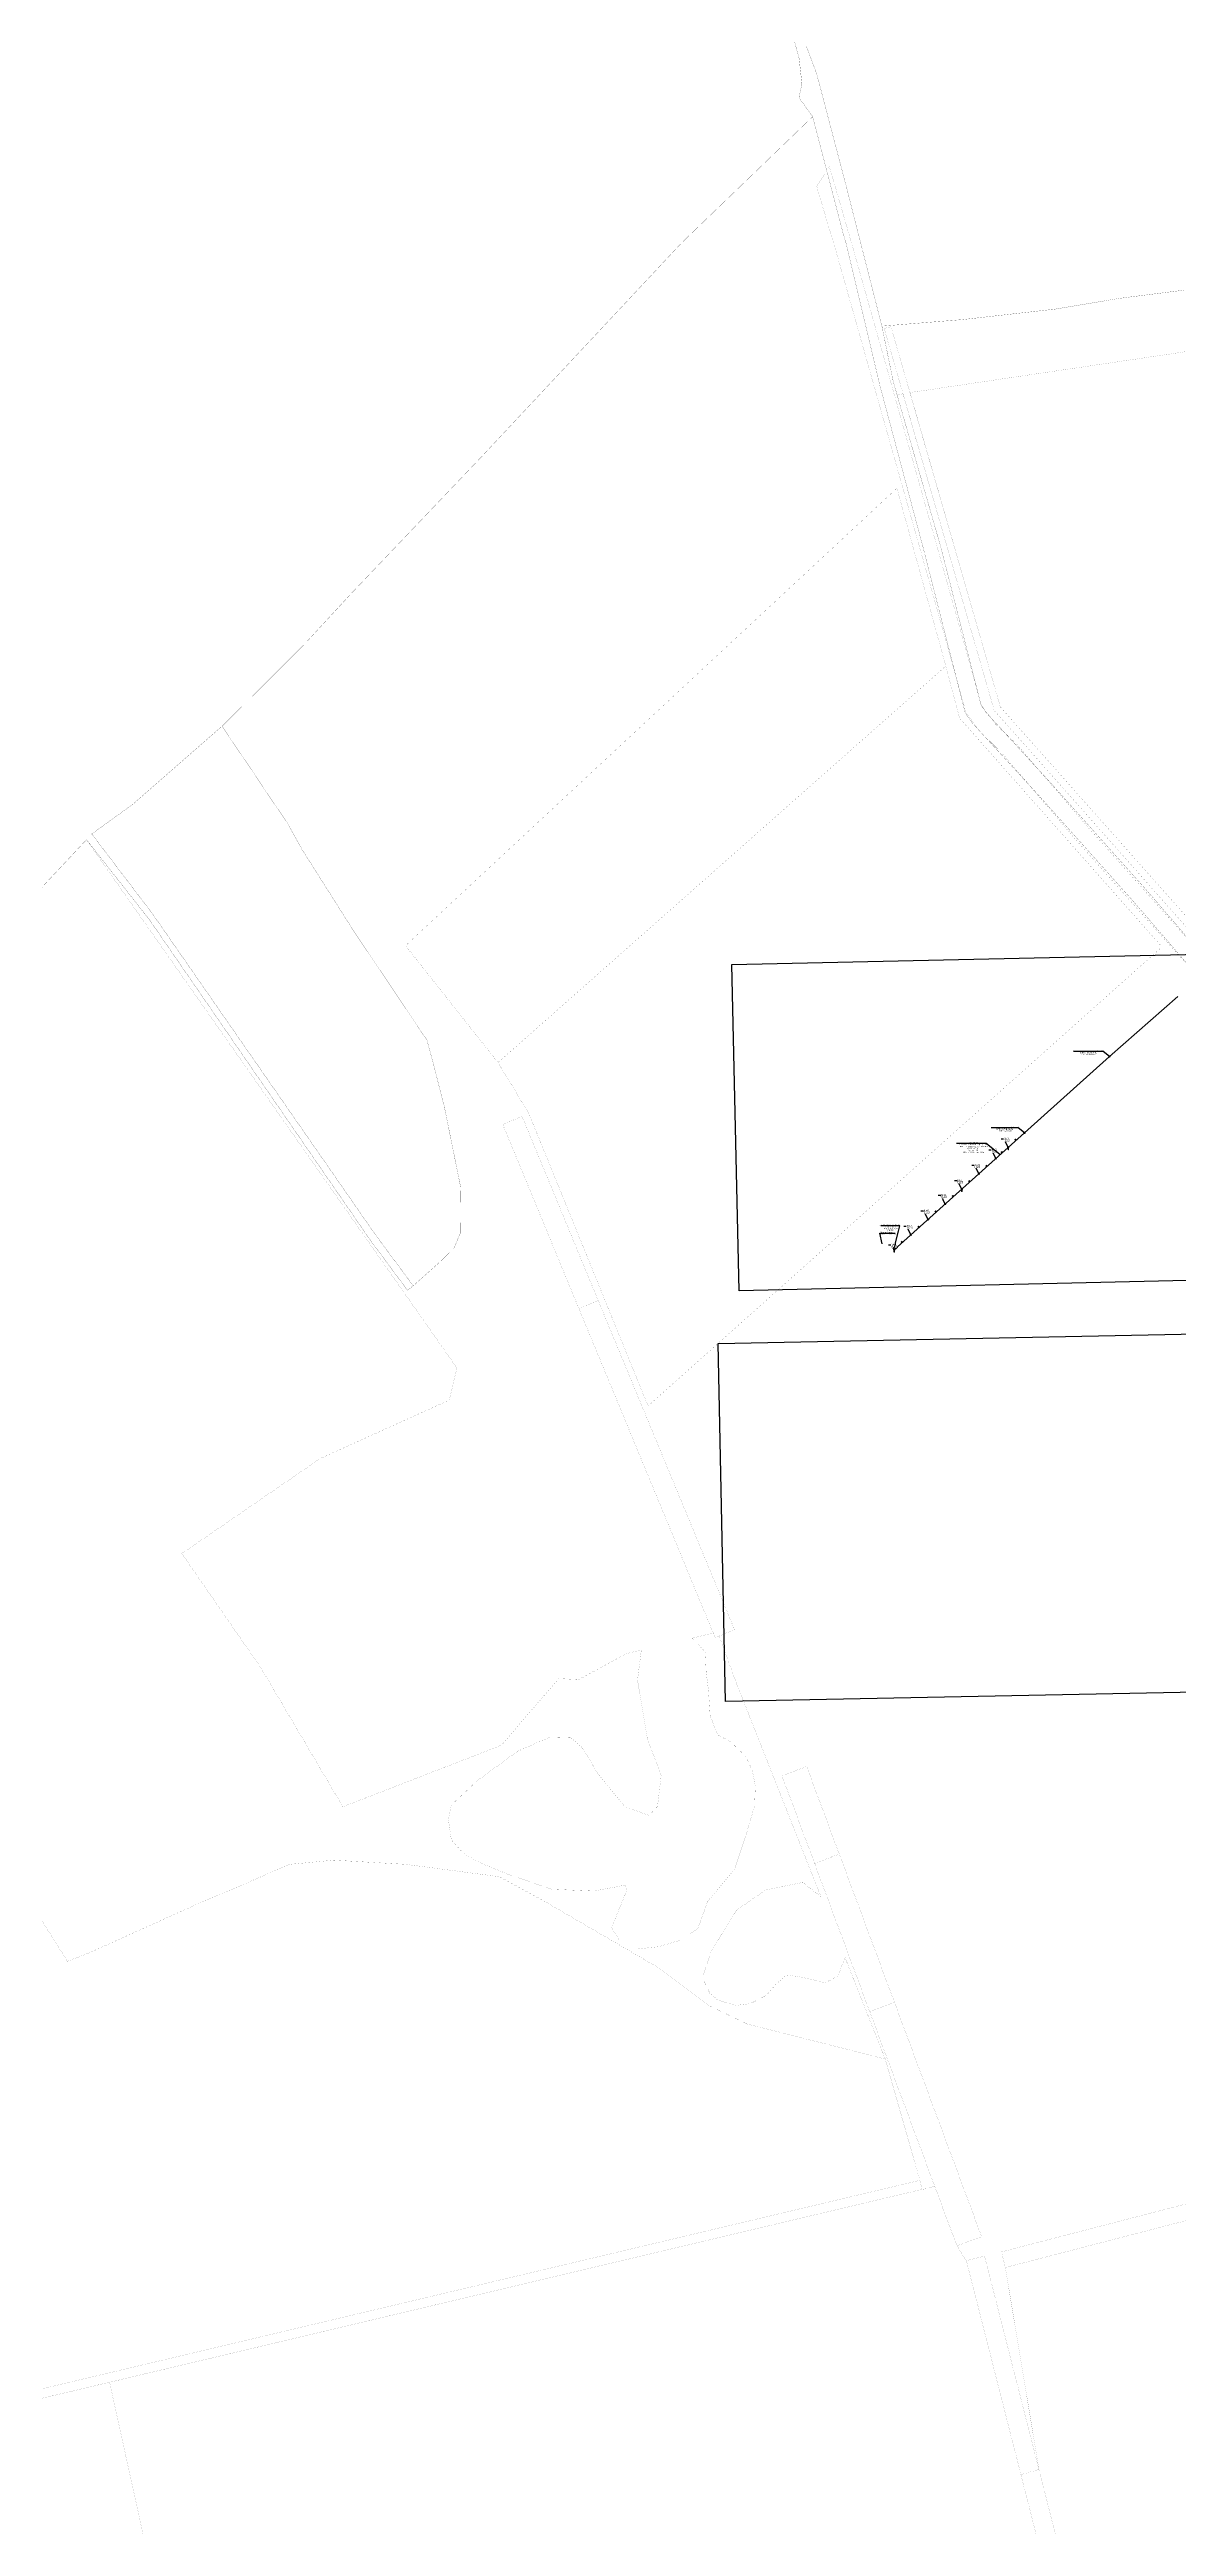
# Model space of a CAD drawing. Header units: millimetres. Extents: x 1265826 to 1360210, y 383897 to 506623.
# Drawn here: x 1349640 to 1350881, y 400058 to 402783 of the extents above; entities that cross this region are included whole.
import ezdxf
from ezdxf import colors
from ezdxf.entities.mleader import LeaderData, LeaderLine
from ezdxf.enums import TextEntityAlignment as Align
from ezdxf.math import Vec2, Vec3

# ---------------------------------------------------------------- set-up
doc = ezdxf.new("R2018")
doc.units = ezdxf.units.MM
for name, color, linetype in [('14', 7, 'Continuous'), ('Чертеж', 7, 'Continuous'), ('Электрика', 7, 'Continuous')]:
    doc.layers.add(name, color=color, linetype=linetype)
doc.layers.add('Выноски', color=7, linetype='Continuous', true_color=0x000000)
doc.layers.add('ЛЭП - непечатный слой', color=6, linetype='Continuous', plot=False)
doc.styles.get("Standard").update_dxf_attribs({"font": 'Arial.ttf'})
doc.styles.add('стиль1', font='Times New Roman.ttf', dxfattribs={"width": 0.9, "height": 1.25})
doc.dimstyles.new('М 1-1000', dxfattribs={"dimtxt": 1.5, "dimasz": 2.5, "dimexe": 1.25, "dimexo": 0.625, "dimtad": 1, "dimdec": 0, "dimtxsty": 'стиль1', "dimcen": 2.5, "dimse1": 1, "dimse2": 1, "dimsd1": 1, "dimsd2": 1, "dimclrt": 5, "dimaunit": 1, "dimadec": 3, "dimazin": 0, "dimtfac": 1, "dimtdec": 0, "dimtmove": 0, "dimatfit": 3, "dimfxl": 1.25, "dimtfill": 2, "dimtfillclr": 7, "dimarcsym": 0})
picture_1 = doc.add_image_def('image1.png', size_in_pixel=(1920, 1080))
picture_2 = doc.add_image_def('image2.png', size_in_pixel=(1693, 981))

# ---------------------------------------------------------------- blocks, each defined once
blk = doc.blocks.new('*D49')
at = {"layer": 'Defpoints', "color": 0, "linetype": 'ByBlock', "transparency": 16777216}
for p in [(1350569.2, 401462.4), (1350569.2, 401462.4), (1350587.4, 401478.7)]:
    blk.add_point(p, dxfattribs=at)
at = {"layer": 'Электрика', "color": 5, "linetype": 'ByBlock', "lineweight": 20, "transparency": 16777216, "insert": (1350577.1, 401471.1), "char_height": 1.25, "attachment_point": 5, "rotation": 41.9171, "style": 'стиль1', "bg_fill": 1, "box_fill_scale": 1.1, "bg_fill_color": 7, "bg_fill_true_color": 16777215, "bg_fill_transparency": 0}
blk.add_mtext('24', dxfattribs=at)
blk = doc.blocks.new('*U50')
at = {"color": 0, "ltscale": 100}
blk.add_line((0, 0), (2.6, 2.4), dxfattribs=at)
at = {"color": 0}
for points in [[(-3.1, 5.4), (-6.4, 5.4)], [(0, 0), (-3.1, 5.4)]]:
    blk.add_lwpolyline(points, dxfattribs=at)
for centre, radius in [((0, 0), 0.5), ((2.6, 2.4), 0.25)]:
    blk.add_circle(centre, radius, dxfattribs=at)
at = {"layer": 'ЛЭП - непечатный слой'}
blk.add_lwpolyline([(2.6, 2.4), (3.5, 3.2)], dxfattribs=at)
at = {"color": 0, "lineweight": 30, "flags": 104}
blk.add_attdef('SL_NUM', text='', height=1.25, dxfattribs=at).set_placement((-3.3, 5.7), align=Align.BOTTOM_RIGHT)
blk.add_attdef('SL_NAME', text='', height=1.25, dxfattribs=at).set_placement((-3.3, 5.1), align=Align.TOP_RIGHT)
blk = doc.blocks.new('*U48')
at = {"color": 0}
for points in [[(-4.5, 9.4), (-7.8, 9.4)], [(0, 0), (-4.5, 9.4)]]:
    blk.add_lwpolyline(points, dxfattribs=at)
blk.add_circle((0, 0), 0.5, dxfattribs=at)
at = {"color": 0, "lineweight": 30, "flags": 104}
blk.add_attdef('SL_NUM', text='', height=1.25, dxfattribs=at).set_placement((-4.7, 9.7), align=Align.BOTTOM_RIGHT)
blk.add_attdef('SL_NAME', text='', height=1.25, dxfattribs=at).set_placement((-4.7, 9.1), align=Align.TOP_RIGHT)
blk = doc.blocks.new('Пл_Заземление')
at = {"color": 0, "lineweight": 30}
for p, q in [((0, 0), (0, -1.3)), ((-0.7, -1.3), (0.7, -1.3)), ((0.5, -1.6), (-0.5, -1.6)), ((0.2, -1.9), (-0.2, -1.9))]:
    blk.add_line(p, q, dxfattribs=at)
blk = doc.blocks.new('*D51')
at = {"layer": 'Defpoints', "color": 0, "linetype": 'ByBlock', "transparency": 16777216}
for p in [(1350606.2, 401495.6), (1350587.4, 401478.7), (1350587.4, 401478.7)]:
    blk.add_point(p, dxfattribs=at)
at = {"layer": 'Электрика', "color": 5, "linetype": 'ByBlock', "lineweight": 20, "transparency": 16777216, "insert": (1350595.6, 401487.7), "char_height": 1.25, "attachment_point": 5, "rotation": 41.8773, "style": 'стиль1', "bg_fill": 1, "box_fill_scale": 1.1, "bg_fill_color": 7, "bg_fill_true_color": 16777215, "bg_fill_transparency": 0}
blk.add_mtext('25', dxfattribs=at)
blk = doc.blocks.new('*D52')
at = {"layer": 'Defpoints', "color": 0, "linetype": 'ByBlock', "transparency": 16777216}
for p in [(1350606.2, 401495.6), (1350606.2, 401495.5), (1350625, 401512.4)]:
    blk.add_point(p, dxfattribs=at)
at = {"layer": 'Электрика', "color": 5, "linetype": 'ByBlock', "lineweight": 20, "transparency": 16777216, "insert": (1350614.4, 401504.6), "char_height": 1.25, "attachment_point": 5, "rotation": 41.8773, "style": 'стиль1', "bg_fill": 1, "box_fill_scale": 1.1, "bg_fill_color": 7, "bg_fill_true_color": 16777215, "bg_fill_transparency": 0}
blk.add_mtext('25', dxfattribs=at)
blk = doc.blocks.new('*D53')
at = {"layer": 'Defpoints', "color": 0, "linetype": 'ByBlock', "transparency": 16777216}
for p in [(1350643.9, 401529.5), (1350625.1, 401512.6), (1350625.1, 401512.6)]:
    blk.add_point(p, dxfattribs=at)
at = {"layer": 'Электрика', "color": 5, "linetype": 'ByBlock', "lineweight": 20, "transparency": 16777216, "insert": (1350633.3, 401521.6), "char_height": 1.25, "attachment_point": 5, "rotation": 41.8773, "style": 'стиль1', "bg_fill": 1, "box_fill_scale": 1.1, "bg_fill_color": 7, "bg_fill_true_color": 16777215, "bg_fill_transparency": 0}
blk.add_mtext('25', dxfattribs=at)
blk = doc.blocks.new('*D54')
at = {"layer": 'Defpoints', "color": 0, "linetype": 'ByBlock', "transparency": 16777216}
for p in [(1350662, 401545.7), (1350643.2, 401528.9), (1350643.2, 401528.8)]:
    blk.add_point(p, dxfattribs=at)
at = {"layer": 'Электрика', "color": 5, "linetype": 'ByBlock', "lineweight": 20, "transparency": 16777216, "insert": (1350651.4, 401537.9), "char_height": 1.25, "attachment_point": 5, "rotation": 41.8773, "style": 'стиль1', "bg_fill": 1, "box_fill_scale": 1.1, "bg_fill_color": 7, "bg_fill_true_color": 16777215, "bg_fill_transparency": 0}
blk.add_mtext('25', dxfattribs=at)
blk = doc.blocks.new('*D55')
at = {"layer": 'Defpoints', "color": 0, "linetype": 'ByBlock', "transparency": 16777216}
for p in [(1350662, 401545.7), (1350662, 401545.7), (1350680.8, 401562.6)]:
    blk.add_point(p, dxfattribs=at)
at = {"layer": 'Электрика', "color": 5, "linetype": 'ByBlock', "lineweight": 20, "transparency": 16777216, "insert": (1350670.2, 401554.7), "char_height": 1.25, "attachment_point": 5, "rotation": 41.8773, "style": 'стиль1', "bg_fill": 1, "box_fill_scale": 1.1, "bg_fill_color": 7, "bg_fill_true_color": 16777215, "bg_fill_transparency": 0}
blk.add_mtext('25', dxfattribs=at)
blk = doc.blocks.new('*D56')
at = {"layer": 'Defpoints', "color": 0, "linetype": 'ByBlock', "transparency": 16777216}
for p in [(1350694.3, 401574.7), (1350680.8, 401562.6), (1350680.8, 401562.6)]:
    blk.add_point(p, dxfattribs=at)
at = {"layer": 'Электрика', "color": 5, "linetype": 'ByBlock', "lineweight": 20, "transparency": 16777216, "insert": (1350687.1, 401569.9), "char_height": 1.25, "attachment_point": 5, "rotation": 41.9497, "style": 'стиль1', "bg_fill": 1, "box_fill_scale": 1.1, "bg_fill_color": 7, "bg_fill_true_color": 16777215, "bg_fill_transparency": 0}
blk.add_mtext('18', dxfattribs=at)
blk = doc.blocks.new('*D57')
at = {"layer": 'Defpoints', "color": 0, "linetype": 'ByBlock', "transparency": 16777216}
for p in [(1350694.3, 401574.7), (1350694.3, 401574.7), (1350712.3, 401590.9)]:
    blk.add_point(p, dxfattribs=at)
at = {"layer": 'Электрика', "color": 5, "linetype": 'ByBlock', "lineweight": 20, "transparency": 16777216, "insert": (1350702.2, 401583.6), "char_height": 1.25, "attachment_point": 5, "rotation": 41.9208, "style": 'стиль1', "bg_fill": 1, "box_fill_scale": 1.1, "bg_fill_color": 7, "bg_fill_true_color": 16777215, "bg_fill_transparency": 0}
blk.add_mtext('24', dxfattribs=at)
blk = doc.blocks.new('_None')

msp = doc.modelspace()

# ---------------------------------------------------------------- linework, layer by layer
at = {"layer": '14', "color": 12, "const_width": 0.17, "flags": 128}
for points in [[(1350457.3, 402799.2), (1350464.4, 402773), (1350467.5, 402745.1)], [(1350961, 401725.1), (1350845.1, 401859.4), (1350740.4, 401976.6), (1350669.5, 402054), (1350664.6, 402061.1), (1350620.2, 402235.4), (1350568, 402417.1), (1350555.4, 402478.5), (1350514.2, 402640.1), (1350493.8, 402717.6), (1350486.2, 402746.9), (1350482.7, 402759.1), (1350472.4, 402786.5)], [(1350467.5, 402745.1), (1350464.2, 402730), (1350472.4, 402718.6), (1350479.3, 402709), (1350512.7, 402580.9), (1350516.1, 402569.3), (1350553.3, 402412.9), (1350601.9, 402230.5), (1350647, 402053.2), (1350654.6, 402042.1), (1350726.4, 401963.8), (1350830.8, 401846.9), (1350946.7, 401712.5)], [(1350946.7, 401712.5), (1350830.8, 401846.9), (1350726.4, 401963.8), (1350654.6, 402042.1), (1350647, 402053.2), (1350601.9, 402230.5), (1350553.3, 402412.9), (1350516.1, 402569.3), (1350512.7, 402580.9), (1350479.3, 402709), (1350334.9, 402569.8), (1350116.5, 402336.2), (1349970.8, 402183.1), (1349922.2, 402130.4), (1349869.5, 402077.6), (1349829.9, 402038.4), (1349902.1, 401931.1), (1349917.6, 401903.1), (1349972.6, 401816.2), (1350044.3, 401708.9), (1350055.1, 401693.2), (1350061.3, 401670.5), (1350074.4, 401619.2), (1350092.2, 401531.3), (1350091.9, 401508.6), (1350091.7, 401480.4), (1350085, 401464.1), (1350069.5, 401449), (1350040.1, 401422.7), (1350033.8, 401417.7), (1349992.7, 401473.2), (1349750.2, 401825.2), (1349680.8, 401913.5), (1348882.1, 401059)], [(1350887.6, 402518.1), (1350816.9, 402509.1), (1350745.8, 402497.2), (1350644.1, 402485.7), (1350555.4, 402478.5)], [(1350555.4, 402478.5), (1350568, 402417.1), (1350620.2, 402235.4), (1350664.6, 402061.1), (1350669.5, 402054), (1350740.4, 401976.6), (1350845.1, 401859.4), (1350961, 401725.1)], [(1349686.6, 401919.8), (1349753.3, 401832.1), (1349998.7, 401478.6), (1350040.1, 401422.7), (1350069.5, 401449), (1350085, 401464.1), (1350091.7, 401480.4), (1350091.9, 401508.6), (1350092.2, 401531.3), (1350074.4, 401619.2), (1350061.3, 401670.5), (1350055.1, 401693.2), (1350044.3, 401708.9), (1349972.6, 401816.2), (1349917.6, 401903.1), (1349902.1, 401931.1), (1349829.9, 402038.4), (1349731.2, 401952), (1349686.6, 401919.8)]]:
    msp.add_lwpolyline(points, dxfattribs=at)
at = {"layer": '14', "color": 7, "const_width": 0.08, "flags": 128}
for points in [[(1351174.7, 401486.6), (1350784.1, 401924.9), (1350702.9, 402019.3), (1350680.2, 402040.7), (1350664.6, 402061.8), (1350631.7, 402180.3), (1350524, 402563.2), (1350497.8, 402653.7), (1350483.7, 402632.4), (1350490.6, 402609), (1350505.6, 402558.7), (1350613.8, 402175.2), (1350647.9, 402053.6), (1350662.3, 402033.5), (1350687.9, 402008.2), (1350770.1, 401911.8), (1351160.8, 401473.5)], [(1351411.8, 402527.9), (1350586.3, 402405.4), (1350685.7, 402059.5), (1351341.8, 401319.6)], [(1351336, 401314.5), (1351341.8, 401319.6), (1350685.7, 402059.5), (1350565.4, 402477.9), (1350558, 402475.8), (1350678.9, 402055.7), (1351336, 401314.5)], [(1351336, 401314.5), (1350678.9, 402055.7), (1350578.6, 402404.1), (1350572.1, 402402.7)], [(1350572.1, 402402.7), (1350620.2, 402235.4), (1350641.1, 402153.2), (1350662.6, 402068.7), (1350664.6, 402061.8), (1350673.9, 402049.2), (1350691.1, 402030.4), (1350702.9, 402019.3), (1350727.1, 401991.2), (1350740.4, 401976.6), (1350845.1, 401859.4), (1350924.4, 401767.5)], [(1350031.6, 401796.9), (1350133.3, 401668.3), (1350625.7, 402104.5), (1350571.9, 402300.2), (1350031.6, 401796.9)], [(1350133.3, 401668.3), (1350167, 401612.8), (1350298.3, 401290.5), (1350863.4, 401795.5), (1350640.8, 402047.3), (1350625.7, 402104.5), (1350133.3, 401668.3)], [(1349572.5, 400817.6), (1349660, 400679.5), (1349684.9, 400689.3), (1349795.4, 400739.2), (1349904.5, 400786.2), (1349953, 400790.8), (1350004.1, 400787.8), (1350031.8, 400786.2), (1350134.8, 400772.6), (1350184.8, 400745.3), (1350266.1, 400697.9), (1350312, 400671.1), (1350366.5, 400630.2), (1350407.4, 400610.5), (1350559.1, 400572), (1350514.9, 400683.6), (1350507.1, 400663.4), (1350492.4, 400655.5), (1350479.9, 400659.2), (1350463.1, 400662.8), (1350450.6, 400664.4), (1350440.1, 400655.5), (1350428.1, 400641.9), (1350410.9, 400633), (1350394.7, 400630.9), (1350375.3, 400636.7), (1350366.4, 400644), (1350358.1, 400661.3), (1350366.9, 400688.5), (1350395.2, 400735.5), (1350427.6, 400758), (1350468.4, 400766.3), (1350488.4, 400750.5), (1350395.2, 400986.1), (1350376.5, 401037.4), (1350372.1, 401035.6), (1350370.1, 401040.6), (1350346.7, 401035.1), (1350352.6, 401029.5), (1350361.2, 401019.5), (1350362.2, 400997.7), (1350364.7, 400977.8), (1350366.6, 400949.7), (1350374.7, 400928.7), (1350388.8, 400921.2), (1350405.5, 400905.4), (1350412.9, 400889.6), (1350416.3, 400872.2), (1350415.4, 400850.5), (1350405.1, 400815.3), (1350393.8, 400781.5), (1350363.9, 400745.5), (1350353.1, 400715.8), (1350333.1, 400702.5), (1350310, 400695.6), (1350285.4, 400692.9), (1350266.8, 400702.2), (1350258.3, 400716.7), (1350274.8, 400757.4), (1350273.4, 400763.4), (1350238.8, 400756.8), (1350192.3, 400758.8), (1350171, 400766.1), (1350145.7, 400774.7), (1350112.8, 400788.2), (1350095.3, 400798.2), (1350082, 400813.1), (1350078.7, 400835.6), (1350082, 400851.4), (1350110.3, 400878), (1350154.4, 400910.4), (1350190.9, 400926.4), (1350212.9, 400925.7), (1350225.5, 400915.1), (1350244.1, 400884.5), (1350272.8, 400849.9), (1350299.4, 400839.9), (1350308.7, 400849.9), (1350312.7, 400883.8), (1350297.4, 400925), (1350286.7, 400988.9), (1350290.9, 401021.9), (1350274.6, 401018.1), (1350221.9, 400989.4), (1350200.1, 400990.6), (1350137, 400917.2), (1349962.7, 400849.5), (1349872.1, 401003.2), (1349785.6, 401128.1), (1349937.7, 401232.6), (1350079.8, 401297), (1350088.1, 401332.3), (1349680.8, 401913.5), (1348882.1, 401059)], [(1350222.3, 401397.6), (1350243.4, 401406.7), (1350159.8, 401609), (1350138.5, 401600.2), (1350222.3, 401397.6)], [(1350372.1, 401035.6), (1350393.4, 401044.4), (1350243.4, 401406.7), (1350222.3, 401397.6), (1350372.1, 401035.6)], [(1350481.5, 400787), (1350508.5, 400797.6), (1350472.7, 400893.8), (1350445.5, 400883.7), (1350481.5, 400787)], [(1349456, 400167.4), (1350597.2, 400438.5), (1350559.1, 400572), (1350407.4, 400610.5), (1350366.5, 400630.2), (1350312, 400671.1), (1350266.1, 400697.9), (1350184.8, 400745.3), (1350134.8, 400772.6), (1350031.8, 400786.2), (1350004.1, 400787.8), (1349953, 400790.8), (1349904.5, 400786.2), (1349795.4, 400739.2), (1349684.9, 400689.3), (1349660, 400679.5), (1349572.5, 400817.6)], [(1350542.1, 400624), (1350569.3, 400634.2), (1350508.5, 400797.6), (1350481.5, 400787), (1350542.1, 400624)], [(1350637.9, 400366.4), (1350665.1, 400376.5), (1350569.3, 400634.2), (1350542.1, 400624), (1350637.9, 400366.4)], [(1352951.4, 397920.5), (1352272.4, 400324.3), (1352094, 400387.2), (1351602.6, 400627), (1351617.4, 400601.6), (1351621.9, 400584.5), (1351184.9, 400470.9), (1350691.2, 400342.6)], [(1350691.2, 400342.6), (1351184.9, 400470.9), (1351180.4, 400488), (1350686.8, 400359.8), (1350691.2, 400342.6)], [(1349273.1, 400100.7), (1349458.7, 400157.6), (1350599.6, 400428.6), (1350597.2, 400438.5), (1349456, 400167.4), (1349270.1, 400110.5), (1349273.1, 400100.7)], [(1351136.5, 398379.6), (1351045.1, 398792.8), (1350840.1, 399597.3), (1350708.3, 400114.7), (1350648.3, 400350.2), (1350637.9, 400366.4), (1350613.4, 400432.3), (1350605.2, 400429.5), (1350599.6, 400428.6), (1349706.2, 400216.4), (1350031, 398741.9), (1350092.8, 398757.2), (1350094.7, 398749.7), (1349340.7, 398564), (1349338.9, 398571.5), (1349323.8, 398573.2), (1349323.9, 398563.9), (1349323.9, 398563.3), (1349324.1, 398543.4), (1349324.2, 398543.4), (1349334.2, 398448.7)], [(1350708.3, 400114.7), (1350728.1, 400120.4), (1350668.3, 400355.2), (1350648.3, 400350.2), (1350708.3, 400114.7)], [(1350691.2, 400342.6), (1350728.1, 400120.4), (1350860.1, 399602.4), (1351065.1, 398797.9), (1351045.1, 398792.8), (1351221.8, 398070.9)], [(1349338.9, 398571.5), (1350031, 398741.9), (1349706.2, 400216.4), (1349458.7, 400157.6)], [(1350840.1, 399597.3), (1350860.1, 399602.4), (1350728.1, 400120.4), (1350708.3, 400114.7), (1350840.1, 399597.3)]]:
    msp.add_lwpolyline(points, dxfattribs=at)
at = {"layer": 'Электрика', "lineweight": 20}
for points in [[(1350805.7, 401674.8), (1350880.7, 401740.9)], [(1350805.7, 401674.8), (1350712.1, 401590.8)]]:
    msp.add_lwpolyline(points, dxfattribs=at)
at = {"layer": 'Электрика'}
msp.add_lwpolyline([(1350712.1, 401590.8), (1350568.9, 401462.1)], dxfattribs=at)

# ---------------------------------------------------------------- block references
ref = msp.add_blockref('*U48', (1350680.8, 401562.6), dxfattribs=at)
lines = msp.add_mtext('\\W0.9000;№2', dxfattribs={"layer": '0', "color": 0, "insert": (1350676.1, 401573.6), "char_height": 2.5, "attachment_point": 1, "bg_fill": 3, "box_fill_scale": 1.1, "bg_fill_color": 256, "bg_fill_transparency": 0})
ref.add_attrib('SL_NUM', '', (1350676.1, 401573.6), dxfattribs={"flags": 104}).embed_mtext(lines)
lines = msp.add_mtext('\\W0.9000;П23', dxfattribs={"layer": '0', "color": 0, "insert": (1350676.1, 401571.7), "char_height": 2.5, "attachment_point": 1, "bg_fill": 3, "box_fill_scale": 1.1, "bg_fill_color": 256, "bg_fill_transparency": 0})
ref.add_attrib('SL_NAME', '', (1350676.1, 401571.7), dxfattribs={"flags": 104}).embed_mtext(lines)
ref = msp.add_blockref('*U48', (1350694.3, 401574.7), dxfattribs=at)
lines = msp.add_mtext('\\W0.9000;№1', dxfattribs={"layer": '0', "color": 0, "insert": (1350689.6, 401585.7), "char_height": 2.5, "attachment_point": 1, "bg_fill": 3, "box_fill_scale": 1.1, "bg_fill_color": 256, "bg_fill_transparency": 0})
ref.add_attrib('SL_NUM', '', (1350689.6, 401585.7), dxfattribs={"flags": 104}).embed_mtext(lines)
lines = msp.add_mtext('\\W0.9000;П23', dxfattribs={"layer": '0', "color": 0, "insert": (1350689.6, 401583.9), "char_height": 2.5, "attachment_point": 1, "bg_fill": 3, "box_fill_scale": 1.1, "bg_fill_color": 256, "bg_fill_transparency": 0})
ref.add_attrib('SL_NAME', '', (1350689.6, 401583.9), dxfattribs={"flags": 104}).embed_mtext(lines)
ref = msp.add_blockref('*U48', (1350662, 401545.7), dxfattribs=at)
lines = msp.add_mtext('\\W0.9000;№3', dxfattribs={"layer": '0', "color": 0, "insert": (1350657.3, 401556.7), "char_height": 2.5, "attachment_point": 1, "bg_fill": 3, "box_fill_scale": 1.1, "bg_fill_color": 256, "bg_fill_transparency": 0})
ref.add_attrib('SL_NUM', '', (1350657.3, 401556.7), dxfattribs={"flags": 104}).embed_mtext(lines)
lines = msp.add_mtext('\\W0.9000;П23', dxfattribs={"layer": '0', "color": 0, "insert": (1350657.3, 401554.9), "char_height": 2.5, "attachment_point": 1, "bg_fill": 3, "box_fill_scale": 1.1, "bg_fill_color": 256, "bg_fill_transparency": 0})
ref.add_attrib('SL_NAME', '', (1350657.3, 401554.9), dxfattribs={"flags": 104}).embed_mtext(lines)
ref = msp.add_blockref('*U48', (1350625.1, 401512.6), dxfattribs=at)
lines = msp.add_mtext('\\W0.9000;№5', dxfattribs={"layer": '0', "color": 0, "insert": (1350620.5, 401523.6), "char_height": 2.5, "attachment_point": 1, "bg_fill": 3, "box_fill_scale": 1.1, "bg_fill_color": 256, "bg_fill_transparency": 0})
ref.add_attrib('SL_NUM', '', (1350620.5, 401523.6), dxfattribs={"flags": 104}).embed_mtext(lines)
lines = msp.add_mtext('\\W0.9000;П23', dxfattribs={"layer": '0', "color": 0, "insert": (1350620.5, 401521.8), "char_height": 2.5, "attachment_point": 1, "bg_fill": 3, "box_fill_scale": 1.1, "bg_fill_color": 256, "bg_fill_transparency": 0})
ref.add_attrib('SL_NAME', '', (1350620.5, 401521.8), dxfattribs={"flags": 104}).embed_mtext(lines)
ref = msp.add_blockref('*U48', (1350643.2, 401528.9), dxfattribs=at)
lines = msp.add_mtext('\\W0.9000;№4', dxfattribs={"layer": '0', "color": 0, "insert": (1350638.5, 401539.8), "char_height": 2.5, "attachment_point": 1, "bg_fill": 3, "box_fill_scale": 1.1, "bg_fill_color": 256, "bg_fill_transparency": 0})
ref.add_attrib('SL_NUM', '', (1350638.5, 401539.8), dxfattribs={"flags": 104}).embed_mtext(lines)
lines = msp.add_mtext('\\W0.9000;П23', dxfattribs={"layer": '0', "color": 0, "insert": (1350638.5, 401538), "char_height": 2.5, "attachment_point": 1, "bg_fill": 3, "box_fill_scale": 1.1, "bg_fill_color": 256, "bg_fill_transparency": 0})
ref.add_attrib('SL_NAME', '', (1350638.5, 401538), dxfattribs={"flags": 104}).embed_mtext(lines)
at = {"layer": 'Электрика', "rotation": 0.8612827206080729}
for p in [(1350643.3, 401528.4), (1350569, 401461.7)]:
    msp.add_blockref('Пл_Заземление', p, dxfattribs=at)
at = {"layer": 'Электрика'}
ref = msp.add_blockref('*U48', (1350587.4, 401478.7), dxfattribs=at)
lines = msp.add_mtext('\\W0.9000;№7', dxfattribs={"layer": '0', "color": 0, "insert": (1350582.7, 401489.7), "char_height": 2.5, "attachment_point": 1, "bg_fill": 3, "box_fill_scale": 1.1, "bg_fill_color": 256, "bg_fill_transparency": 0})
ref.add_attrib('SL_NUM', '', (1350582.7, 401489.7), dxfattribs={"flags": 104}).embed_mtext(lines)
lines = msp.add_mtext('\\W0.9000;П23', dxfattribs={"layer": '0', "color": 0, "insert": (1350582.7, 401487.9), "char_height": 2.5, "attachment_point": 1, "bg_fill": 3, "box_fill_scale": 1.1, "bg_fill_color": 256, "bg_fill_transparency": 0})
ref.add_attrib('SL_NAME', '', (1350582.7, 401487.9), dxfattribs={"flags": 104}).embed_mtext(lines)
ref = msp.add_blockref('*U48', (1350606.2, 401495.5), dxfattribs=at)
lines = msp.add_mtext('\\W0.9000;№6', dxfattribs={"layer": '0', "color": 0, "insert": (1350601.5, 401506.5), "char_height": 2.5, "attachment_point": 1, "bg_fill": 3, "box_fill_scale": 1.1, "bg_fill_color": 256, "bg_fill_transparency": 0})
ref.add_attrib('SL_NUM', '', (1350601.5, 401506.5), dxfattribs={"flags": 104}).embed_mtext(lines)
lines = msp.add_mtext('\\W0.9000;П23', dxfattribs={"layer": '0', "color": 0, "insert": (1350601.5, 401504.7), "char_height": 2.5, "attachment_point": 1, "bg_fill": 3, "box_fill_scale": 1.1, "bg_fill_color": 256, "bg_fill_transparency": 0})
ref.add_attrib('SL_NAME', '', (1350601.5, 401504.7), dxfattribs={"flags": 104}).embed_mtext(lines)
ref = msp.add_blockref('*U50', (1350568.9, 401462.1), dxfattribs=at)
lines = msp.add_mtext('\\W0.9000;№8', dxfattribs={"layer": '0', "color": 0, "insert": (1350565.7, 401469.1), "char_height": 2.5, "attachment_point": 1, "bg_fill": 3, "box_fill_scale": 1.1, "bg_fill_color": 256, "bg_fill_transparency": 0})
ref.add_attrib('SL_NUM', '', (1350565.7, 401469.1), dxfattribs={"flags": 104}).embed_mtext(lines)
lines = msp.add_mtext('\\W0.9000;А23', dxfattribs={"layer": '0', "color": 0, "insert": (1350565.7, 401467.3), "char_height": 2.5, "attachment_point": 1, "bg_fill": 3, "box_fill_scale": 1.1, "bg_fill_color": 256, "bg_fill_transparency": 0})
ref.add_attrib('SL_NAME', '', (1350565.7, 401467.3), dxfattribs={"flags": 104}).embed_mtext(lines)

# ---------------------------------------------------------------- dimensions: what is measured, and where the dimension line sits
at = {"layer": 'Электрика', "color": 18, "linetype": 'ByBlock', "lineweight": 20, "true_color": 0x000000}
for base, p1, p2, angle, picture, middle in [((1350680.8, 401562.6), (1350694.3, 401574.7), (1350680.8, 401562.6), 221.9497, '*D56', (1350687.9, 401569)), ((1350694.3, 401574.7), (1350712.3, 401590.9), (1350694.3, 401574.7), 221.9208, '*D57', (1350703.1, 401582.6)), ((1350643.2, 401528.8), (1350662, 401545.7), (1350643.2, 401528.9), 221.8773, '*D54', (1350652.2, 401536.9)), ((1350662, 401545.7), (1350680.8, 401562.6), (1350662, 401545.7), 221.8773, '*D55', (1350671, 401553.8)), ((1350625.1, 401512.6), (1350643.9, 401529.5), (1350625.1, 401512.6), 221.8773, '*D53', (1350634.1, 401520.7)), ((1350587.4, 401478.7), (1350606.2, 401495.6), (1350587.4, 401478.7), 221.8773, '*D51', (1350596.4, 401486.8)), ((1350606.2, 401495.5), (1350625, 401512.4), (1350606.2, 401495.6), 221.8773, '*D52', (1350615.2, 401503.6)), ((1350569.2, 401462.4), (1350587.4, 401478.7), (1350569.2, 401462.4), 221.9171, '*D49', (1350577.9, 401470.2))]:
    dim = msp.add_linear_dim(base=base, p1=p1, p2=p2, angle=angle, dimstyle='М 1-1000', override={"dimtxt": 1, "dimtofl": 0}, dxfattribs=at)
    dim.commit()
    dim.dimension.update_dxf_attribs({"geometry": picture, "text_midpoint": middle, "dimtype": 161})

# ---------------------------------------------------------------- pictures from other files: only their frames are drawn
at = {"layer": 'Электрика'}
image = msp.add_image(picture_2, insert=(1350398.5, 401417.3), size_in_units=(619.2, 358.8), rotation=1.2939, dxfattribs=dict(at, fade=35))
image.dxf.flags = 7
image = msp.add_image(picture_1, insert=(1350383.4, 400965.4), size_in_units=(700.5, 394), rotation=1.1431, dxfattribs=dict(at, fade=35))
image.dxf.flags = 6

# ---------------------------------------------------------------- next in the draw order: leaders
at = {"layer": 'Выноски', "lineweight": 20}
ml = msp.add_multileader_mtext('Standard', dxfattribs=at)
ml.set_content('на конечной{\\W0.8; опоре установить \\P\\pxsm0.85;прибор учета и\\Pраспределительную \\Pкоробку}', color=256, style='стиль1')
ml.set_leader_properties(lineweight=30)
ml.set_arrow_properties(name='NONE')
ml.build(insert=Vec2(0, 0))
ml.multileader.update_dxf_attribs({"text_left_attachment_type": 6, "text_right_attachment_type": 6, "dogleg_length": 0, "arrow_head_size": 1.5})
ctx = ml.context
ctx.base_point, ctx.char_height, ctx.arrow_head_size, ctx.landing_gap_size, ctx.plane_origin, ctx.plane_x_axis, ctx.plane_y_axis = Vec3(1350554.9, 401488.6), 1.25, 1.5, 0, Vec3(1350586.1, 401476.5), Vec3(0.999998, 0.001767, 0), Vec3(-0.001767, 0.999998, 0)
ctx.left_attachment, ctx.right_attachment, ctx.text_align_type = 6, 6, 1
notes = []
notes.append((ctx, [(1, (1, 1, 0), (1350575, 401488.6), (-0.999998, -0.001767, 0), 0, [(0, [(1350568.7, 401462.6)], 0, [])])]))
ctx.mtext.insert, ctx.mtext.text_direction, ctx.mtext.rotation, ctx.mtext.width, ctx.mtext.defined_height, ctx.mtext.alignment, ctx.mtext.flow_direction = Vec3(1350564.9, 401490.3), Vec3(0.999998, 0.001767, 0), 0.001767, 20.542, 2.99, 2, 5
ctx.mtext.has_bg_fill, ctx.mtext.bg_color, ctx.mtext.bg_scale_factor, ctx.mtext.bg_transparency, ctx.mtext.use_window_bg_color = 1, -1027028792, 1.5, 0, 1
at = {"layer": 'Чертеж', "lineweight": 20}
ml = msp.add_multileader_mtext('Standard', dxfattribs=at)
ml.set_content('Точка подключения сущ. опора №11 (А23) \\PВЛИ 0,4 кВ фидера №1\\PТП №1514/100кВА', color=256, style='стиль1')
ml.set_leader_properties(color=256, linetype='ByLayer', lineweight=25)
ml.set_arrow_properties(name='NONE')
ml.build(insert=Vec2(0, 0))
ml.multileader.update_dxf_attribs({"text_left_attachment_type": 6, "text_right_attachment_type": 6, "dogleg_length": 0, "arrow_head_size": 0})
ctx = ml.context
ctx.base_point, ctx.char_height, ctx.arrow_head_size, ctx.landing_gap_size, ctx.plane_origin, ctx.plane_x_axis, ctx.plane_y_axis = Vec3(1350767, 401680.4), 1.25, 0, 0.75, Vec3(1351130.7, 401641.1), Vec3(1, 0, 0), Vec3(0, 1, 0)
ctx.left_attachment, ctx.right_attachment, ctx.text_align_type = 6, 6, 1
notes.append((ctx, [(1, (1, 1, 0), (1350798.9, 401680.4), (-1, 0, 0), 0, [(0, [(1350805.7, 401674.8)], 0, [])])]))
ctx.mtext.insert, ctx.mtext.text_direction, ctx.mtext.width, ctx.mtext.defined_height, ctx.mtext.alignment, ctx.mtext.flow_direction = Vec3(1350782.9, 401681.9), Vec3(1, 0, 0), 31.796, 5.46, 2, 5
ctx.mtext.has_bg_fill, ctx.mtext.bg_color, ctx.mtext.bg_scale_factor, ctx.mtext.bg_transparency, ctx.mtext.use_window_bg_color = 1, -1027028792, 1.5, 0, 1
ml = msp.add_multileader_mtext('Standard', dxfattribs=at)
ml.set_content('ВЛИ-0,4 кВ \\Pот опоры №16 ВЛИ 0,4 кВ фидера №1\\PТП №1514/100кВА (по ТУ №20800969 (2023/104773))\\P до опоры №8\\PСИП-2 3х50+1х50 мм² - 191 м', color=256, style='стиль1')
ml.set_leader_properties(color=256, linetype='ByLayer', lineweight=25)
ml.set_arrow_properties(name='NONE')
ml.build(insert=Vec2(0, 0))
ml.multileader.update_dxf_attribs({"text_left_attachment_type": 6, "text_right_attachment_type": 6, "dogleg_length": 0, "arrow_head_size": 0})
ctx = ml.context
ctx.base_point, ctx.char_height, ctx.arrow_head_size, ctx.landing_gap_size, ctx.plane_origin, ctx.plane_x_axis, ctx.plane_y_axis = Vec3(1350641.2, 401579.3), 1.25, 0, 0.75, Vec3(1350975.8, 401598), Vec3(1, 0, 0), Vec3(0, 1, 0)
ctx.left_attachment, ctx.right_attachment, ctx.text_align_type = 6, 6, 1
notes.append((ctx, [(1, (1, 1, 0), (1350670.1, 401579.3), (-1, 0, 0), 0, [(0, [(1350685.5, 401566.9)], 0, [])])]))
ctx.mtext.insert, ctx.mtext.text_direction, ctx.mtext.width, ctx.mtext.defined_height, ctx.mtext.alignment, ctx.mtext.flow_direction = Vec3(1350655.7, 401580.8), Vec3(1, 0, 0), 31.544, 3.98, 2, 5
ctx.mtext.has_bg_fill, ctx.mtext.bg_color, ctx.mtext.bg_scale_factor, ctx.mtext.bg_transparency, ctx.mtext.use_window_bg_color = 1, -1027028792, 1.5, 0, 1
for ctx, leaders in notes:
    for number, flags, end, landing, length, lines in leaders:
        leader = LeaderData()
        leader.index, (leader.has_last_leader_line, leader.has_dogleg_vector, leader.attachment_direction) = number, flags
        leader.last_leader_point, leader.dogleg_vector, leader.dogleg_length = Vec3(end), Vec3(landing), length
        for number, points, colour, breaks in lines:
            line = LeaderLine()
            line.index, line.vertices, line.color, line.breaks = number, Vec3.list(points), colors.encode_raw_color(colour), breaks
            leader.lines.append(line)
        ctx.leaders.append(leader)

# ---------------------------------------------------------------- next in the draw order: linework, layer by layer
at = {"layer": 'Электрика'}
msp.add_circle((1350805.7, 401674.8), 0.526, dxfattribs=at)

# ---------------------------------------------------------------- next in the draw order: block references
at = {"layer": 'Электрика', "rotation": 0.8612827206080729}
msp.add_blockref('Пл_Заземление', (1350694.4, 401574.3), dxfattribs=at)

# ---------------------------------------------------------------- next in the draw order: leaders
at = {"layer": 'Выноски', "lineweight": 20}
ml = msp.add_multileader_mtext('Standard', dxfattribs=at)
ml.set_content('\\pxsm0.85;Участок Заявителя\\Pк/н 48:02:1010901:2184', color=256, style='стиль1')
ml.set_leader_properties(lineweight=30)
ml.set_arrow_properties(name='NONE')
ml.build(insert=Vec2(0, 0))
ml.multileader.update_dxf_attribs({"text_left_attachment_type": 6, "text_right_attachment_type": 6, "dogleg_length": 0, "arrow_head_size": 1.5})
ctx = ml.context
ctx.base_point, ctx.char_height, ctx.arrow_head_size, ctx.landing_gap_size, ctx.plane_origin, ctx.plane_x_axis, ctx.plane_y_axis = Vec3(1350553.2, 401480.7), 1.25, 1.5, 0, Vec3(1350573.6, 401468), Vec3(0.999998, 0.001767, 0), Vec3(-0.001767, 0.999998, 0)
ctx.left_attachment, ctx.right_attachment, ctx.text_align_type = 6, 6, 1
notes = []
notes.append((ctx, [(0, (1, 1, 0), (1350553.2, 401480.7), (0.999998, 0.001767, 0), 0, [(0, [(1350555.7, 401468.7)], 0, [])])]))
ctx.mtext.insert, ctx.mtext.text_direction, ctx.mtext.rotation, ctx.mtext.width, ctx.mtext.defined_height, ctx.mtext.alignment, ctx.mtext.flow_direction = Vec3(1350561.4, 401482.2), Vec3(0.999998, 0.001767, 0), 0.001767, 19.509, 6.28, 2, 5
ctx.mtext.has_bg_fill, ctx.mtext.bg_color, ctx.mtext.bg_scale_factor, ctx.mtext.bg_transparency, ctx.mtext.use_window_bg_color = 1, -1027028792, 1.5, 0, 1
at = {"layer": 'Чертеж', "lineweight": 20}
ml = msp.add_multileader_mtext('Standard', dxfattribs=at)
ml.set_content('Точка подключения опоры №16 (П23) \\PВЛИ 0,4 кВ фидера №1\\PТП №1514/100кВА', color=256, style='стиль1')
ml.set_leader_properties(color=256, linetype='ByLayer', lineweight=25)
ml.set_arrow_properties(name='NONE')
ml.build(insert=Vec2(0, 0))
ml.multileader.update_dxf_attribs({"text_left_attachment_type": 6, "text_right_attachment_type": 6, "dogleg_length": 0, "arrow_head_size": 0})
ctx = ml.context
ctx.base_point, ctx.char_height, ctx.arrow_head_size, ctx.landing_gap_size, ctx.plane_origin, ctx.plane_x_axis, ctx.plane_y_axis = Vec3(1350676.7, 401596.4), 1.25, 0, 0.75, Vec3(1351037.1, 401557.1), Vec3(1, 0, 0), Vec3(0, 1, 0)
ctx.left_attachment, ctx.right_attachment, ctx.text_align_type = 6, 6, 1
notes.append((ctx, [(1, (1, 1, 0), (1350705.2, 401596.4), (-1, 0, 0), 0, [(0, [(1350712.1, 401590.8)], 0, [])])]))
ctx.mtext.insert, ctx.mtext.text_direction, ctx.mtext.width, ctx.mtext.defined_height, ctx.mtext.alignment, ctx.mtext.flow_direction = Vec3(1350691, 401597.9), Vec3(1, 0, 0), 31.796, 5.46, 2, 5
ctx.mtext.has_bg_fill, ctx.mtext.bg_color, ctx.mtext.bg_scale_factor, ctx.mtext.bg_transparency, ctx.mtext.use_window_bg_color = 1, -1027028792, 1.5, 0, 1
for ctx, leaders in notes:
    for number, flags, end, landing, length, lines in leaders:
        leader = LeaderData()
        leader.index, (leader.has_last_leader_line, leader.has_dogleg_vector, leader.attachment_direction) = number, flags
        leader.last_leader_point, leader.dogleg_vector, leader.dogleg_length = Vec3(end), Vec3(landing), length
        for number, points, colour, breaks in lines:
            line = LeaderLine()
            line.index, line.vertices, line.color, line.breaks = number, Vec3.list(points), colors.encode_raw_color(colour), breaks
            leader.lines.append(line)
        ctx.leaders.append(leader)

# ---------------------------------------------------------------- next in the draw order: linework, layer by layer
at = {"layer": 'Электрика'}
msp.add_circle((1350712.1, 401590.8), 0.526, dxfattribs=at)

doc.saveas('drawing.dxf')
